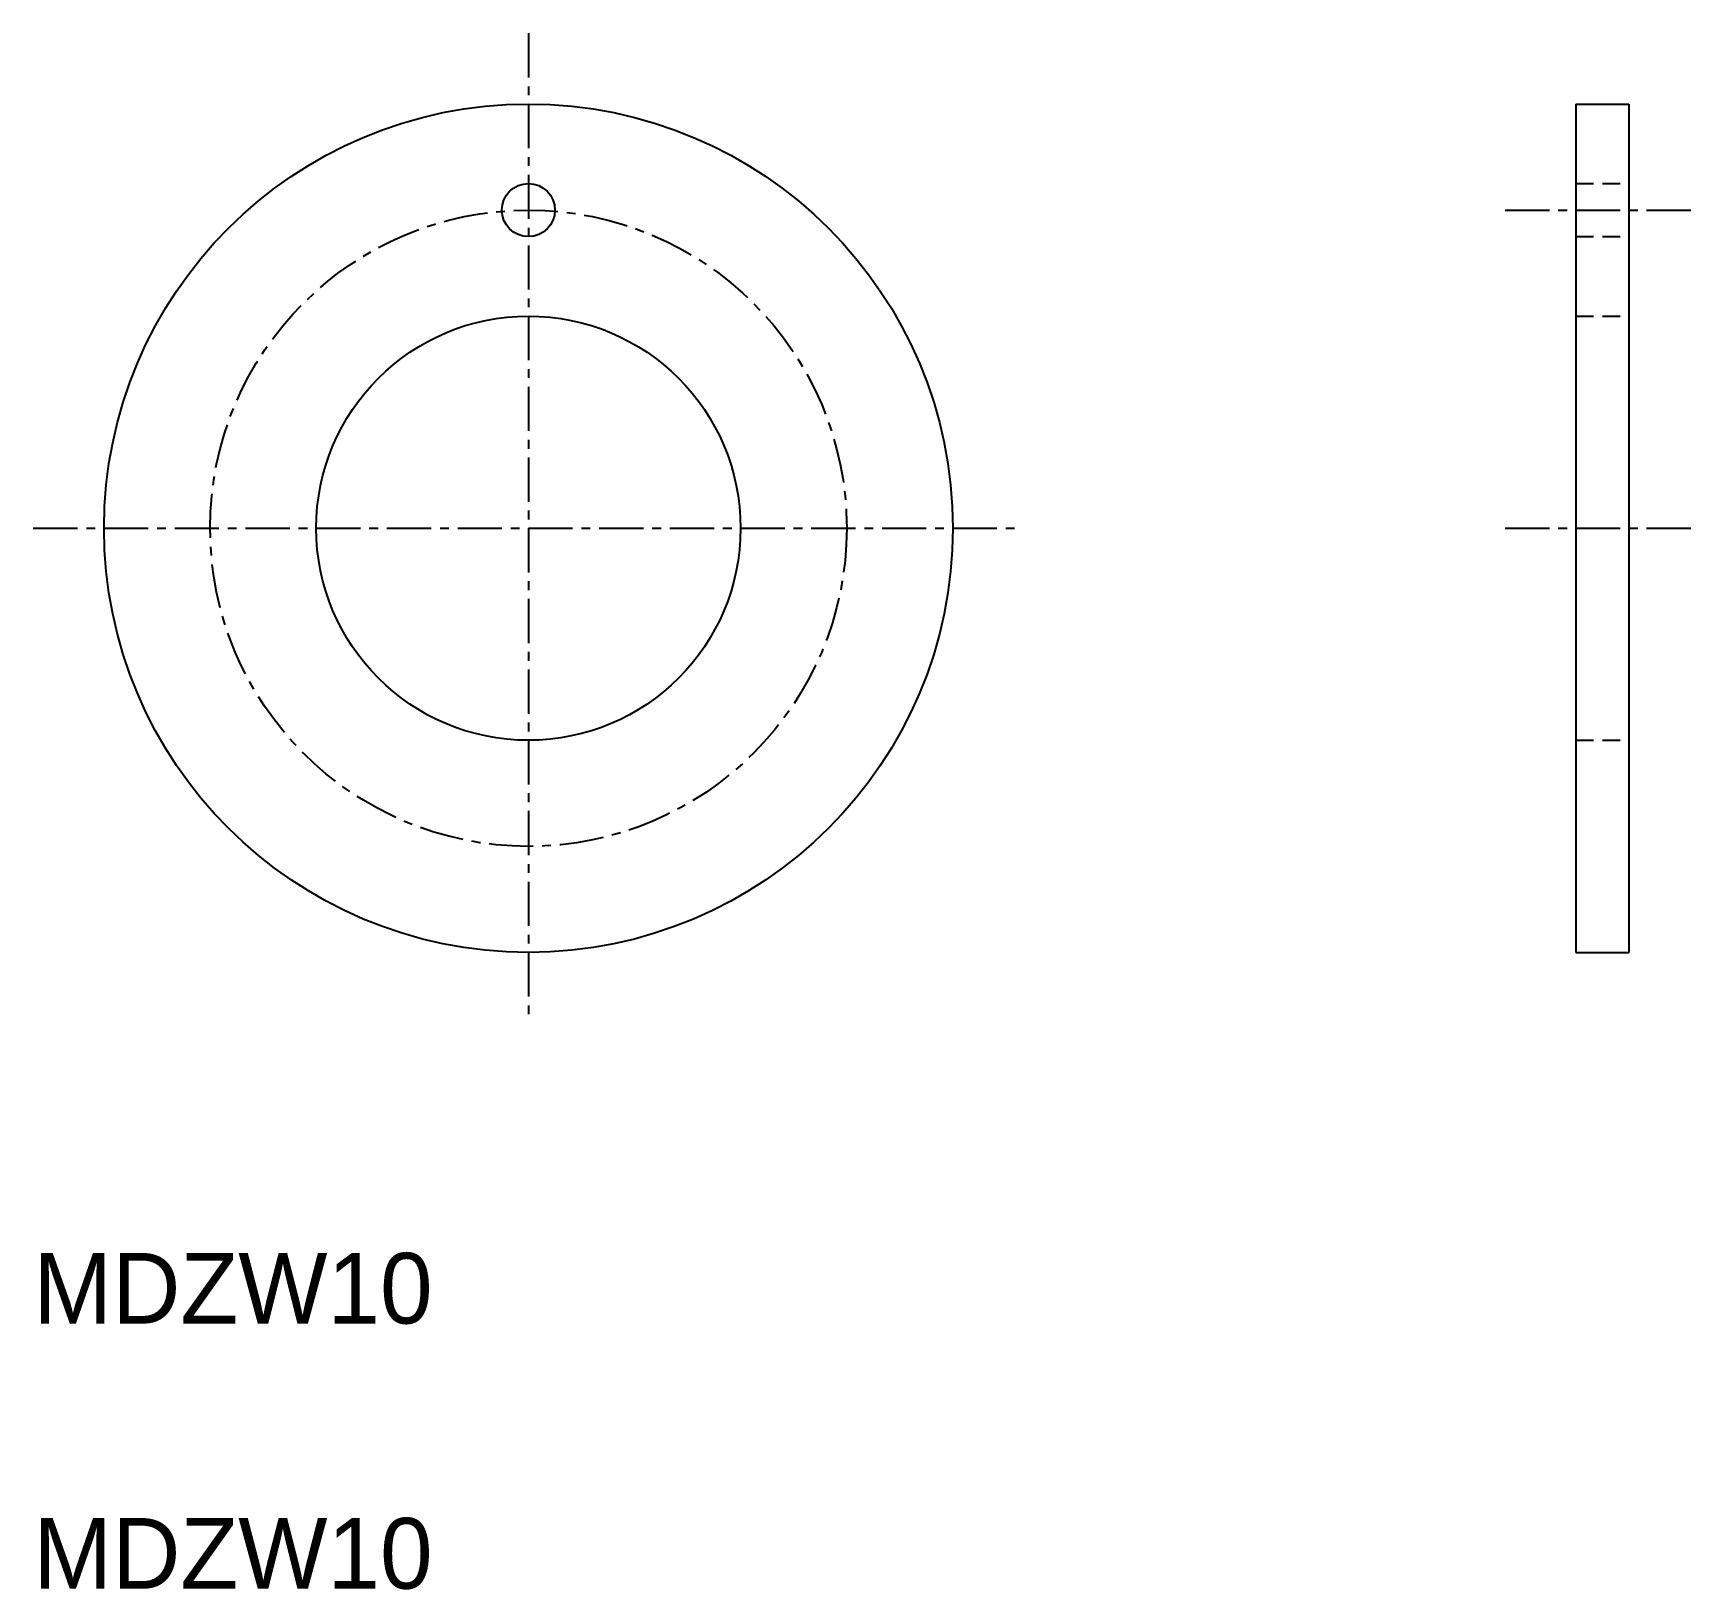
# Model space of a CAD drawing. Extents: x 10 to 57.1, y 10 to 54.
import ezdxf

# ---------------------------------------------------------------- set-up
doc = ezdxf.new("R2010")
doc.units = 0
doc.linetypes.add('CENTER', pattern=[2, 1.25, -0.25, 0.25, -0.25])
doc.linetypes.add('DASHED', pattern=[0.75, 0.5, -0.25])
doc.layers.get('0').update_dxf_attribs({"linetype": 'CONTINUOUS'})
doc.layers.add('CENTER', color=1, linetype='CENTER')

msp = doc.modelspace()

# ---------------------------------------------------------------- linework, layer by layer
at = {"color": 7, "linetype": 'CONTINUOUS'}
for p, q in [((53.621, 52), (53.621, 28)), ((53.621, 52), (55.121, 52)), ((55.121, 52), (55.121, 28)), ((53.621, 28), (55.121, 28))]:
    msp.add_line(p, q, dxfattribs=at)
at = {"color": 3, "linetype": 'DASHED'}
for p, q in [((53.621, 49.75), (55.121, 49.75)), ((53.621, 48.25), (55.121, 48.25)), ((53.621, 46), (55.121, 46)), ((53.621, 46), (53.621, 46)), ((53.621, 40), (53.621, 40)), ((53.621, 34), (55.121, 34))]:
    msp.add_line(p, q, dxfattribs=at)
at = {"color": 7, "linetype": 'CONTINUOUS'}
for centre, radius in [((24, 40), 12), ((24, 49), 0.75), ((24, 40), 6)]:
    msp.add_circle(centre, radius, dxfattribs=at)
at = {"layer": 'CENTER', "color": 1, "linetype": 'CENTER'}
for p, q in [((24, 54), (24, 26)), ((51.621, 49), (57.121, 49)), ((10, 40), (38, 40)), ((51.621, 40), (57.121, 40))]:
    msp.add_line(p, q, dxfattribs=at)
msp.add_circle((24, 40), 9, dxfattribs=at)

# ---------------------------------------------------------------- texts
at = {"color": 7, "linetype": 'CONTINUOUS'}
for p in [(10, 17.5), (10, 10)]:
    msp.add_text('MDZW10', height=2, dxfattribs=at).set_placement(p)

doc.saveas('drawing.dxf')
